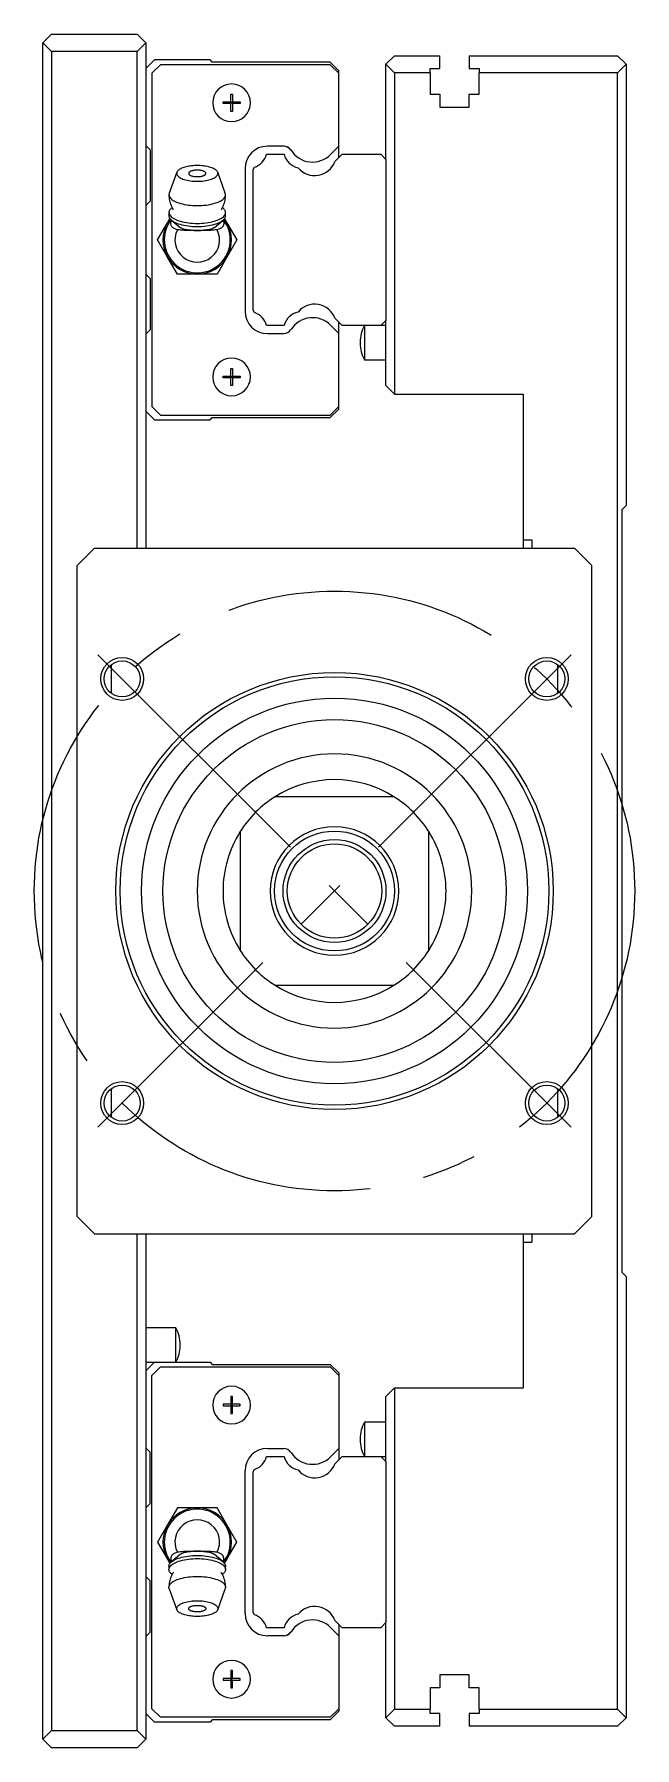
# Model space of a CAD drawing. Extents: x -14 to 1017, y -349 to 120.
# Drawn here: x 947.2 to 1017.2, y -100 to 100 of the extents above; entities that cross this region are included whole.
import ezdxf

# ---------------------------------------------------------------- set-up
doc = ezdxf.new("R2010")
doc.units = 0
doc.linetypes.add('CENTER', pattern=[50.8, 31.75, -6.35, 6.35, -6.35])
doc.layers.get('0').update_dxf_attribs({"linetype": 'CONTINUOUS'})
doc.layers.add('CENTER', color=1, linetype='CENTER')

msp = doc.modelspace()

# ---------------------------------------------------------------- linework, layer by layer
at = {"color": 7, "linetype": 'CONTINUOUS'}
for p, q in [((949.2, 100), (948.2, 99)), ((948.2, 99), (949.2, 98)), ((948.2, -99), (948.2, 99)), ((949.2, 100), (959.2, 100)), ((960.2, 99), (959.2, 100)), ((959.2, 98), (960.2, 99)), ((960.2, 99), (960.2, 40)), ((959.2, 98), (949.2, 98)), ((949.2, 98), (949.2, -98)), ((959.2, 40), (959.2, 98)), ((961.2, 97), (960.2, 96)), ((961.9, 96.45), (960.9, 95.45)), ((967.7, 97), (961.2, 97)), ((981.7, 96.45), (961.9, 96.45)), ((967.95, 96.75), (967.7, 97)), ((981.7, 96.75), (967.95, 96.75)), ((982.7, 95.75), (981.7, 96.75)), ((982.7, 95.45), (981.7, 96.45)), ((988.2, 96.5), (989.2, 97.5)), ((988.2, 85.4), (988.2, 96.5)), ((989.2, 95.5), (988.2, 96.5)), ((989.2, 97.5), (994.5, 97.5)), ((993.35, 96), (994.5, 96)), ((993.35, 95.5), (993.35, 96)), ((994.5, 96), (994.5, 97.5)), ((997.9, 97.5), (1015.2, 97.5)), ((997.9, 97.5), (997.9, 96)), ((997.9, 96), (999.05, 96)), ((999.05, 96), (999.05, 95.5)), ((1015.2, 97.5), (1016.2, 96.5)), ((1016.2, 96.5), (1015.2, 95.5)), ((1016.2, 96.5), (1016.2, 45)), ((960.9, 95.45), (960.9, 56.55)), ((982.7, 95.45), (982.7, 95.75)), ((982.7, 86.92), (982.7, 95.45)), ((989.2, 95.5), (989.2, 58)), ((993.35, 95.5), (989.2, 95.5)), ((993.35, 95.5), (993.35, 93)), ((999.05, 93), (999.05, 95.5)), ((1015.2, 95.5), (999.05, 95.5)), ((1015.2, -95.5), (1015.2, 95.5)), ((969.2, 92.1), (970.1, 92.1)), ((969.2, 91.9), (969.2, 92.1)), ((970.1, 92.1), (970.1, 93)), ((970.1, 93), (970.3, 93)), ((970.1, 92.1), (970.2, 92)), ((970.3, 92.1), (970.2, 92)), ((970.3, 93), (970.3, 92.1)), ((970.3, 92.1), (971.2, 92.1)), ((971.2, 92.1), (971.2, 91.9)), ((993.35, 93), (994.5, 93)), ((994.5, 93), (994.5, 91.5)), ((997.9, 93), (999.05, 93)), ((997.9, 91.5), (997.9, 93)), ((970.1, 91.9), (969.2, 91.9)), ((970.1, 91.9), (970.2, 92)), ((970.1, 91), (970.1, 91.9)), ((970.3, 91), (970.1, 91)), ((970.3, 91.9), (970.2, 92)), ((971.2, 91.9), (970.3, 91.9)), ((970.3, 91.9), (970.3, 91)), ((994.5, 91.5), (997.9, 91.5)), ((960.2, 87), (960.7, 86.5)), ((960.7, 86.5), (960.7, 80.5)), ((976.28, 86.93), (974.37, 86.93)), ((982.7, 86.92), (981.74, 85.95)), ((982.7, 85.6), (982.7, 86.92)), ((963.89, 84.02), (963.85, 83.95)), ((963.95, 84.08), (963.89, 84.02)), ((964.01, 84.14), (963.95, 84.08)), ((964.09, 84.2), (964.01, 84.14)), ((964.18, 84.25), (964.09, 84.2)), ((964.27, 84.31), (964.18, 84.25)), ((964.38, 84.36), (964.27, 84.31)), ((964.5, 84.41), (964.38, 84.36)), ((964.62, 84.45), (964.5, 84.41)), ((964.76, 84.49), (964.62, 84.45)), ((964.9, 84.53), (964.76, 84.49)), ((965.05, 84.57), (964.9, 84.53)), ((965.2, 84.6), (965.05, 84.57)), ((965.36, 84.62), (965.2, 84.6)), ((965.52, 84.64), (965.36, 84.62)), ((965.43, 84.01), (965.38, 83.98)), ((965.49, 84.03), (965.43, 84.01)), ((965.56, 84.05), (965.49, 84.03)), ((965.69, 84.66), (965.52, 84.64)), ((965.63, 84.07), (965.56, 84.05)), ((965.7, 84.09), (965.63, 84.07)), ((965.86, 84.67), (965.69, 84.66)), ((965.78, 84.11), (965.7, 84.09)), ((965.86, 84.12), (965.78, 84.11)), ((966.03, 84.68), (965.86, 84.67)), ((965.94, 84.13), (965.86, 84.12)), ((966.03, 84.14), (965.94, 84.13)), ((966.2, 84.68), (966.03, 84.68)), ((966.11, 84.14), (966.03, 84.14)), ((966.2, 84.14), (966.11, 84.14)), ((966.37, 84.68), (966.2, 84.68)), ((966.29, 84.14), (966.2, 84.14)), ((966.37, 84.14), (966.29, 84.14)), ((966.54, 84.67), (966.37, 84.68)), ((966.46, 84.13), (966.37, 84.14)), ((966.54, 84.12), (966.46, 84.13)), ((966.71, 84.66), (966.54, 84.67)), ((966.62, 84.11), (966.54, 84.12)), ((966.7, 84.09), (966.62, 84.11)), ((966.77, 84.07), (966.7, 84.09)), ((966.88, 84.64), (966.71, 84.66)), ((966.84, 84.05), (966.77, 84.07)), ((966.91, 84.03), (966.84, 84.05)), ((967.04, 84.62), (966.88, 84.64)), ((966.97, 84.01), (966.91, 84.03)), ((967.02, 83.98), (966.97, 84.01)), ((967.2, 84.6), (967.04, 84.62)), ((967.35, 84.57), (967.2, 84.6)), ((967.5, 84.53), (967.35, 84.57)), ((967.64, 84.49), (967.5, 84.53)), ((967.78, 84.45), (967.64, 84.49)), ((967.9, 84.41), (967.78, 84.45)), ((968.02, 84.36), (967.9, 84.41)), ((968.13, 84.31), (968.02, 84.36)), ((968.22, 84.25), (968.13, 84.31)), ((968.31, 84.2), (968.22, 84.25)), ((968.39, 84.14), (968.31, 84.2)), ((968.45, 84.08), (968.39, 84.14)), ((968.51, 84.02), (968.45, 84.08)), ((968.55, 83.95), (968.51, 84.02)), ((971.77, 84.33), (971.77, 67.67)), ((972.7, 84.2), (972.86, 84.48)), ((972.7, 67.8), (972.7, 84.2)), ((974.26, 86), (976.34, 86)), ((982.25, 85.15), (982.7, 85.6)), ((982.7, 85.6), (983.1, 86)), ((983.1, 86), (987.6, 86)), ((987.6, 86), (988.2, 85.4)), ((988.2, 85.4), (988.2, 66.6)), ((963.82, 83.89), (962.93, 81.44)), ((963.82, 83.89), (963.8, 83.81)), ((963.8, 83.81), (963.8, 83.73)), ((963.8, 83.73), (963.82, 83.65)), ((963.85, 83.95), (963.82, 83.89)), ((963.82, 83.65), (963.85, 83.58)), ((963.85, 83.58), (963.9, 83.5)), ((963.9, 83.5), (963.97, 83.42)), ((963.97, 83.42), (964.05, 83.35)), ((964.05, 83.35), (964.15, 83.28)), ((964.15, 83.28), (964.26, 83.22)), ((964.26, 83.22), (964.39, 83.16)), ((964.39, 83.16), (964.53, 83.1)), ((964.53, 83.1), (964.68, 83.05)), ((964.68, 83.05), (964.85, 83)), ((964.85, 83), (965.02, 82.96)), ((965.02, 82.96), (965.21, 82.92)), ((965.22, 83.83), (965.2, 83.79)), ((965.2, 83.79), (965.2, 83.76)), ((965.2, 83.76), (965.2, 83.73)), ((965.2, 83.73), (965.22, 83.69)), ((965.21, 82.92), (965.4, 82.9)), ((965.23, 83.86), (965.22, 83.83)), ((965.22, 83.69), (965.23, 83.66)), ((965.26, 83.89), (965.23, 83.86)), ((965.23, 83.66), (965.26, 83.63)), ((965.29, 83.92), (965.26, 83.89)), ((965.26, 83.63), (965.29, 83.6)), ((965.33, 83.95), (965.29, 83.92)), ((965.29, 83.6), (965.33, 83.57)), ((965.38, 83.98), (965.33, 83.95)), ((965.33, 83.57), (965.38, 83.54)), ((965.38, 83.54), (965.43, 83.51)), ((965.4, 82.9), (965.59, 82.87)), ((965.43, 83.51), (965.49, 83.49)), ((965.49, 83.49), (965.56, 83.47)), ((965.56, 83.47), (965.63, 83.45)), ((965.59, 82.87), (965.79, 82.86)), ((965.63, 83.45), (965.7, 83.43)), ((965.7, 83.43), (965.78, 83.41)), ((965.78, 83.41), (965.86, 83.4)), ((965.79, 82.86), (966, 82.85)), ((965.86, 83.4), (965.94, 83.39)), ((965.94, 83.39), (966.03, 83.38)), ((966, 82.85), (966.2, 82.84)), ((966.03, 83.38), (966.11, 83.38)), ((966.11, 83.38), (966.2, 83.38)), ((966.2, 83.38), (966.29, 83.38)), ((966.2, 82.84), (966.4, 82.85)), ((966.29, 83.38), (966.37, 83.38)), ((966.37, 83.38), (966.46, 83.39)), ((966.4, 82.85), (966.61, 82.86)), ((966.46, 83.39), (966.54, 83.4)), ((966.54, 83.4), (966.62, 83.41)), ((966.61, 82.86), (966.81, 82.87)), ((966.62, 83.41), (966.7, 83.43)), ((966.7, 83.43), (966.77, 83.45)), ((966.77, 83.45), (966.84, 83.47)), ((966.81, 82.87), (967, 82.9)), ((966.84, 83.47), (966.91, 83.49)), ((966.91, 83.49), (966.97, 83.51)), ((966.97, 83.51), (967.02, 83.54)), ((967, 82.9), (967.19, 82.92)), ((967.07, 83.95), (967.02, 83.98)), ((967.02, 83.54), (967.07, 83.57)), ((967.11, 83.92), (967.07, 83.95)), ((967.07, 83.57), (967.11, 83.6)), ((967.14, 83.89), (967.11, 83.92)), ((967.11, 83.6), (967.14, 83.63)), ((967.17, 83.86), (967.14, 83.89)), ((967.14, 83.63), (967.17, 83.66)), ((967.18, 83.83), (967.17, 83.86)), ((967.17, 83.66), (967.18, 83.69)), ((967.2, 83.79), (967.18, 83.83)), ((967.18, 83.69), (967.2, 83.73)), ((967.19, 82.92), (967.38, 82.96)), ((967.2, 83.76), (967.2, 83.79)), ((967.2, 83.73), (967.2, 83.76)), ((967.38, 82.96), (967.55, 83)), ((967.55, 83), (967.72, 83.05)), ((967.72, 83.05), (967.87, 83.1)), ((967.87, 83.1), (968.01, 83.16)), ((968.01, 83.16), (968.14, 83.22)), ((968.14, 83.22), (968.25, 83.28)), ((968.25, 83.28), (968.35, 83.35)), ((968.35, 83.35), (968.43, 83.42)), ((968.43, 83.42), (968.5, 83.5)), ((968.5, 83.5), (968.55, 83.58)), ((968.58, 83.89), (968.55, 83.95)), ((968.55, 83.58), (968.58, 83.65)), ((968.6, 83.81), (968.58, 83.89)), ((969.47, 81.44), (968.58, 83.89)), ((968.58, 83.65), (968.6, 83.73)), ((968.6, 83.73), (968.6, 83.81)), ((960.7, 80.5), (960.2, 80)), ((962.93, 81.44), (962.9, 81.27)), ((962.9, 81.27), (962.91, 81.17)), ((962.9, 81.27), (962.9, 81.26)), ((962.9, 81.26), (962.9, 81.09)), ((962.9, 81.09), (962.92, 80.93)), ((962.91, 81.17), (962.94, 81.07)), ((962.92, 80.93), (962.94, 80.77)), ((962.94, 81.07), (962.99, 80.97)), ((962.94, 80.77), (962.97, 80.61)), ((962.97, 80.61), (963, 80.45)), ((962.99, 80.97), (963.06, 80.88)), ((963, 80.45), (963.05, 80.3)), ((963.05, 80.3), (963.1, 80.14)), ((963.06, 80.88), (963.15, 80.78)), ((963.1, 80.14), (963.15, 80)), ((963.15, 80.78), (963.26, 80.69)), ((963.26, 80.69), (963.39, 80.61)), ((963.39, 80.61), (963.53, 80.52)), ((963.53, 80.52), (963.69, 80.45)), ((963.69, 80.45), (963.87, 80.37)), ((963.87, 80.37), (964.06, 80.31)), ((964.06, 80.31), (964.26, 80.24)), ((964.26, 80.24), (964.48, 80.19)), ((964.48, 80.19), (964.7, 80.14)), ((964.7, 80.14), (964.94, 80.1)), ((964.94, 80.1), (965.18, 80.07)), ((965.18, 80.07), (965.43, 80.04)), ((965.43, 80.04), (965.68, 80.02)), ((965.68, 80.02), (965.94, 80.01)), ((965.94, 80.01), (966.2, 80)), ((966.2, 80), (966.46, 80.01)), ((966.46, 80.01), (966.72, 80.02)), ((966.72, 80.02), (966.97, 80.04)), ((966.97, 80.04), (967.22, 80.07)), ((967.22, 80.07), (967.46, 80.1)), ((967.46, 80.1), (967.7, 80.14)), ((967.7, 80.14), (967.92, 80.19)), ((967.92, 80.19), (968.14, 80.24)), ((968.14, 80.24), (968.34, 80.31)), ((968.34, 80.31), (968.53, 80.37)), ((968.53, 80.37), (968.71, 80.45)), ((968.71, 80.45), (968.87, 80.52)), ((968.87, 80.52), (969.01, 80.61)), ((969.01, 80.61), (969.14, 80.69)), ((969.14, 80.69), (969.25, 80.78)), ((969.18, 79.85), (969.25, 80.01)), ((969.25, 80.78), (969.34, 80.88)), ((969.25, 80.01), (969.31, 80.17)), ((969.31, 80.17), (969.36, 80.33)), ((969.34, 80.88), (969.41, 80.97)), ((969.36, 80.33), (969.41, 80.49)), ((969.41, 80.97), (969.46, 81.07)), ((969.41, 80.49), (969.44, 80.65)), ((969.44, 80.65), (969.47, 80.82)), ((969.46, 81.07), (969.49, 81.17)), ((969.5, 81.27), (969.47, 81.44)), ((969.47, 80.82), (969.49, 80.98)), ((969.49, 81.17), (969.5, 81.27)), ((969.49, 80.98), (969.5, 81.15)), ((969.5, 81.15), (969.5, 81.27)), ((962.74, 78), (963.02, 78.49)), ((962.92, 79.33), (962.9, 79.26)), ((962.9, 79.26), (962.9, 79.19)), ((962.9, 79.19), (962.91, 79.09)), ((962.9, 79.19), (962.9, 78.82)), ((962.9, 78.82), (962.9, 78.75)), ((962.9, 78.75), (962.92, 78.69)), ((962.91, 79.09), (962.94, 78.99)), ((962.94, 79.39), (962.92, 79.33)), ((962.92, 78.69), (962.94, 78.62)), ((962.97, 79.46), (962.94, 79.39)), ((962.94, 78.99), (962.99, 78.9)), ((962.94, 78.62), (962.97, 78.55)), ((963.02, 79.52), (962.97, 79.46)), ((962.97, 78.55), (963.02, 78.49)), ((962.99, 78.9), (963.06, 78.8)), ((963.07, 79.59), (963.02, 79.52)), ((963.02, 78.49), (963.07, 78.42)), ((963.06, 78.8), (963.15, 78.71)), ((963.13, 79.65), (963.07, 79.59)), ((963.07, 78.42), (963.13, 78.36)), ((963.11, 77.98), (963.12, 78.05)), ((963.12, 78.05), (963.14, 78.12)), ((963.2, 79.71), (963.13, 79.65)), ((963.13, 78.36), (963.2, 78.3)), ((963.14, 78.12), (963.16, 78.2)), ((963.15, 80), (963.22, 79.85)), ((963.15, 78.71), (963.26, 78.62)), ((963.16, 78.2), (963.19, 78.27)), ((963.19, 78.27), (963.19, 78.28)), ((963.26, 79.77), (963.2, 79.71)), ((963.2, 78.3), (963.32, 78.21)), ((963.2, 78.3), (964.19, 77.46)), ((963.22, 79.85), (963.29, 79.71)), ((963.26, 78.62), (963.39, 78.53)), ((963.29, 79.71), (963.37, 79.57)), ((963.32, 78.21), (963.46, 78.12)), ((963.37, 79.57), (963.4, 79.51)), ((963.39, 78.53), (963.53, 78.45)), ((963.46, 78.12), (963.62, 78.03)), ((963.53, 78.45), (963.69, 78.37)), ((963.62, 78.03), (963.79, 77.96)), ((963.69, 78.37), (963.87, 78.3)), ((963.87, 78.3), (964.06, 78.23)), ((964.06, 78.23), (964.26, 78.17)), ((964.26, 78.17), (964.48, 78.11)), ((964.48, 78.11), (964.7, 78.07)), ((964.7, 78.07), (964.94, 78.02)), ((964.94, 78.02), (965.18, 77.99)), ((967.22, 77.99), (967.46, 78.02)), ((967.46, 78.02), (967.7, 78.07)), ((967.7, 78.07), (967.92, 78.11)), ((967.92, 78.11), (968.14, 78.17)), ((968.14, 78.17), (968.34, 78.23)), ((968.21, 77.46), (969.2, 78.3)), ((968.34, 78.23), (968.53, 78.3)), ((968.53, 78.3), (968.71, 78.37)), ((968.61, 77.96), (968.78, 78.03)), ((968.71, 78.37), (968.87, 78.45)), ((968.78, 78.03), (968.94, 78.12)), ((968.87, 78.45), (969.01, 78.53)), ((968.94, 78.12), (969.08, 78.21)), ((969, 79.52), (969.02, 79.55)), ((969.01, 78.53), (969.14, 78.62)), ((969.02, 79.55), (969.1, 79.7)), ((969.08, 78.21), (969.2, 78.3)), ((969.1, 79.7), (969.18, 79.85)), ((969.2, 79.71), (969.14, 79.77)), ((969.14, 78.62), (969.25, 78.71)), ((969.27, 79.65), (969.2, 79.71)), ((969.2, 78.3), (969.27, 78.36)), ((969.21, 78.28), (969.21, 78.27)), ((969.21, 78.27), (969.24, 78.2)), ((969.24, 78.2), (969.26, 78.12)), ((969.25, 78.71), (969.34, 78.8)), ((969.26, 78.12), (969.28, 78.05)), ((969.33, 79.59), (969.27, 79.65)), ((969.27, 78.36), (969.33, 78.42)), ((969.28, 78.05), (969.29, 77.98)), ((969.38, 79.52), (969.33, 79.59)), ((969.33, 78.42), (969.38, 78.49)), ((969.34, 78.8), (969.41, 78.9)), ((969.43, 79.46), (969.38, 79.52)), ((969.38, 78.49), (969.43, 78.55)), ((969.38, 78.49), (969.66, 78)), ((969.41, 78.9), (969.46, 78.99)), ((969.46, 79.39), (969.43, 79.46)), ((969.43, 78.55), (969.46, 78.62)), ((969.48, 79.33), (969.46, 79.39)), ((969.46, 78.99), (969.49, 79.09)), ((969.46, 78.62), (969.48, 78.69)), ((969.5, 79.26), (969.48, 79.33)), ((969.48, 78.69), (969.5, 78.75)), ((969.49, 79.09), (969.5, 79.19)), ((969.5, 79.19), (969.5, 79.26)), ((969.5, 78.82), (969.5, 79.19)), ((969.5, 78.75), (969.5, 78.82)), ((961.58, 76), (962.74, 78)), ((963.11, 77.91), (963.11, 77.98)), ((963.12, 77.84), (963.11, 77.91)), ((963.13, 77.78), (963.12, 77.84)), ((963.14, 77.72), (963.13, 77.78)), ((963.17, 77.66), (963.14, 77.72)), ((963.2, 77.61), (963.17, 77.66)), ((963.23, 77.55), (963.2, 77.61)), ((963.28, 77.5), (963.23, 77.55)), ((963.32, 77.46), (963.28, 77.5)), ((963.38, 77.41), (963.32, 77.46)), ((963.44, 77.36), (963.38, 77.41)), ((963.52, 77.32), (963.44, 77.36)), ((963.6, 77.28), (963.52, 77.32)), ((963.69, 77.24), (963.6, 77.28)), ((963.79, 77.21), (963.69, 77.24)), ((963.79, 77.96), (963.99, 77.88)), ((963.88, 77.18), (963.79, 77.21)), ((964.04, 77.16), (963.88, 77.18)), ((963.99, 77.88), (964.19, 77.82)), ((964.2, 77.15), (964.04, 77.16)), ((964.19, 77.82), (964.41, 77.76)), ((964.2, 77.46), (964.19, 77.46)), ((964.24, 77.42), (964.2, 77.46)), ((964.35, 77.13), (964.2, 77.15)), ((964.3, 77.39), (964.24, 77.42)), ((964.36, 77.35), (964.3, 77.39)), ((964.51, 77.12), (964.35, 77.13)), ((964.42, 77.32), (964.36, 77.35)), ((964.41, 77.76), (964.65, 77.71)), ((964.48, 77.3), (964.42, 77.32)), ((964.56, 77.27), (964.48, 77.3)), ((964.68, 77.11), (964.51, 77.12)), ((964.63, 77.25), (964.56, 77.27)), ((964.71, 77.23), (964.63, 77.25)), ((964.65, 77.71), (964.89, 77.66)), ((964.84, 77.1), (964.68, 77.11)), ((964.79, 77.21), (964.71, 77.23)), ((964.88, 77.19), (964.79, 77.21)), ((964.99, 77.09), (964.84, 77.1)), ((964.95, 77.18), (964.88, 77.19)), ((964.89, 77.66), (965.14, 77.63)), ((965.03, 77.16), (964.95, 77.18)), ((965.17, 77.09), (964.99, 77.09)), ((965.11, 77.15), (965.03, 77.16)), ((965.19, 77.14), (965.11, 77.15)), ((965.14, 77.63), (965.4, 77.6)), ((965.35, 77.08), (965.17, 77.09)), ((965.18, 77.99), (965.43, 77.96)), ((965.28, 77.13), (965.19, 77.14)), ((965.36, 77.13), (965.28, 77.13)), ((965.51, 77.08), (965.35, 77.08)), ((965.45, 77.12), (965.36, 77.13)), ((965.4, 77.6), (965.66, 77.58)), ((965.43, 77.96), (965.68, 77.94)), ((965.54, 77.11), (965.45, 77.12)), ((965.68, 77.08), (965.51, 77.08)), ((965.63, 77.11), (965.54, 77.11)), ((965.73, 77.1), (965.63, 77.11)), ((965.66, 77.58), (965.93, 77.56)), ((965.68, 77.94), (965.94, 77.93)), ((965.85, 77.07), (965.68, 77.08)), ((965.81, 77.1), (965.73, 77.1)), ((965.88, 77.1), (965.81, 77.1)), ((966.03, 77.07), (965.85, 77.07)), ((965.96, 77.1), (965.88, 77.1)), ((965.93, 77.56), (966.2, 77.56)), ((965.94, 77.93), (966.2, 77.93)), ((966.04, 77.09), (965.96, 77.1)), ((966.2, 77.07), (966.03, 77.07)), ((966.12, 77.09), (966.04, 77.09)), ((966.2, 77.09), (966.12, 77.09)), ((966.2, 77.93), (966.46, 77.93)), ((966.2, 77.56), (966.47, 77.56)), ((966.28, 77.09), (966.2, 77.09)), ((966.4, 77.07), (966.2, 77.07)), ((966.36, 77.09), (966.28, 77.09)), ((966.44, 77.1), (966.36, 77.09)), ((966.6, 77.07), (966.4, 77.07)), ((966.52, 77.1), (966.44, 77.1)), ((966.46, 77.93), (966.72, 77.94)), ((966.47, 77.56), (966.74, 77.58)), ((966.59, 77.1), (966.52, 77.1)), ((966.67, 77.1), (966.59, 77.1)), ((966.81, 77.08), (966.6, 77.07)), ((966.77, 77.11), (966.67, 77.1)), ((966.72, 77.94), (966.97, 77.96)), ((966.74, 77.58), (967, 77.6)), ((966.86, 77.11), (966.77, 77.11)), ((967, 77.08), (966.81, 77.08)), ((966.95, 77.12), (966.86, 77.11)), ((967.04, 77.13), (966.95, 77.12)), ((966.97, 77.96), (967.22, 77.99)), ((967, 77.6), (967.26, 77.63)), ((967.2, 77.09), (967, 77.08)), ((967.12, 77.13), (967.04, 77.13)), ((967.21, 77.14), (967.12, 77.13)), ((967.41, 77.09), (967.2, 77.09)), ((967.29, 77.15), (967.21, 77.14)), ((967.26, 77.63), (967.51, 77.66)), ((967.37, 77.16), (967.29, 77.15)), ((967.45, 77.18), (967.37, 77.16)), ((967.59, 77.1), (967.41, 77.09)), ((967.52, 77.19), (967.45, 77.18)), ((967.51, 77.66), (967.75, 77.71)), ((967.61, 77.21), (967.52, 77.19)), ((967.78, 77.11), (967.59, 77.1)), ((967.69, 77.23), (967.61, 77.21)), ((967.77, 77.25), (967.69, 77.23)), ((967.75, 77.71), (967.99, 77.76)), ((967.84, 77.27), (967.77, 77.25)), ((967.98, 77.13), (967.78, 77.11)), ((967.92, 77.3), (967.84, 77.27)), ((967.98, 77.32), (967.92, 77.3)), ((968.04, 77.35), (967.98, 77.32)), ((968.15, 77.14), (967.98, 77.13)), ((967.99, 77.76), (968.21, 77.82)), ((968.1, 77.39), (968.04, 77.35)), ((968.16, 77.42), (968.1, 77.39)), ((968.33, 77.16), (968.15, 77.14)), ((968.2, 77.46), (968.16, 77.42)), ((968.21, 77.46), (968.2, 77.46)), ((968.21, 77.82), (968.41, 77.88)), ((968.52, 77.18), (968.33, 77.16)), ((968.41, 77.88), (968.61, 77.96)), ((968.61, 77.21), (968.52, 77.18)), ((968.71, 77.24), (968.61, 77.21)), ((968.8, 77.28), (968.71, 77.24)), ((968.88, 77.32), (968.8, 77.28)), ((968.95, 77.36), (968.88, 77.32)), ((969.02, 77.41), (968.95, 77.36)), ((969.08, 77.46), (969.02, 77.41)), ((969.12, 77.5), (969.08, 77.46)), ((969.17, 77.55), (969.12, 77.5)), ((969.2, 77.61), (969.17, 77.55)), ((969.23, 77.66), (969.2, 77.61)), ((969.26, 77.72), (969.23, 77.66)), ((969.27, 77.78), (969.26, 77.72)), ((969.28, 77.84), (969.27, 77.78)), ((969.29, 77.91), (969.28, 77.84)), ((969.29, 77.98), (969.29, 77.91)), ((969.66, 78), (970.82, 76)), ((962.74, 74), (961.58, 76)), ((970.82, 76), (969.66, 74)), ((963.89, 72), (962.74, 74)), ((969.66, 74), (968.51, 72)), ((960.2, 72), (960.7, 71.5)), ((960.7, 71.5), (960.7, 65.5)), ((966.2, 72), (963.89, 72)), ((968.51, 72), (966.2, 72)), ((972.86, 67.52), (972.7, 67.8)), ((976.34, 66), (974.26, 66)), ((981.74, 66.05), (982.7, 65.08)), ((983.1, 66), (982.25, 66.85)), ((982.7, 65.08), (982.7, 66.4)), ((987.6, 66), (983.1, 66)), ((985.7, 66), (985.7, 62)), ((988.2, 66.6), (987.6, 66)), ((988.2, 66), (987.6, 66)), ((988.2, 59), (988.2, 66.6)), ((960.7, 65.5), (960.2, 65)), ((974.37, 65.07), (976.28, 65.07)), ((982.7, 56.55), (982.7, 65.08)), ((985.2, 64.06), (985.2, 63.94)), ((985.7, 62), (988.2, 62)), ((969.2, 59.9), (969.2, 60.1)), ((969.2, 60.1), (970.1, 60.1)), ((970.1, 60.1), (970.1, 61)), ((970.1, 61), (970.3, 61)), ((970.1, 60.1), (970.2, 60)), ((970.3, 60.1), (970.2, 60)), ((970.3, 61), (970.3, 60.1)), ((970.3, 60.1), (971.2, 60.1)), ((971.2, 60.1), (971.2, 59.9)), ((970.1, 59.9), (969.2, 59.9)), ((970.1, 59.9), (970.2, 60)), ((970.1, 59), (970.1, 59.9)), ((970.3, 59), (970.1, 59)), ((970.3, 59.9), (970.2, 60)), ((971.2, 59.9), (970.3, 59.9)), ((970.3, 59.9), (970.3, 59)), ((988.2, 59), (989.2, 58)), ((989.2, 58), (1004.2, 58)), ((1004.2, 58), (1004.2, 41)), ((960.9, 56.55), (961.9, 55.55)), ((981.7, 55.55), (982.7, 56.55)), ((981.7, 55.25), (982.7, 56.25)), ((982.7, 56.25), (982.7, 56.55)), ((960.2, 56), (961.2, 55)), ((961.2, 55), (967.7, 55)), ((961.9, 55.55), (981.7, 55.55)), ((967.7, 55), (967.95, 55.25)), ((967.95, 55.25), (981.7, 55.25)), ((1015.7, 44.5), (1016.2, 45)), ((1015.7, 44.5), (1015.7, -44.5)), ((1004.2, 41), (1004.2, 40)), ((1004.2, 41), (1005.2, 41)), ((1005.2, 41), (1005.2, 40)), ((954.2, 40), (952.2, 38)), ((954.2, 40), (1010.2, 40)), ((1012.2, 38), (1010.2, 40)), ((952.2, -38), (952.2, 38)), ((1012.2, -38), (1012.2, 38)), ((956.2, 23.06), (956.2, 26.44)), ((1008.2, 26.44), (1008.2, 23.06)), ((989.13, 11), (975.27, 11)), ((971.2, 6.93), (971.2, -6.93)), ((993.2, -6.93), (993.2, 6.93)), ((975.27, -11), (989.13, -11)), ((956.2, -26.44), (956.2, -23.06)), ((1008.2, -23.06), (1008.2, -26.44)), ((952.2, -38), (954.2, -40)), ((1010.2, -40), (1012.2, -38)), ((954.2, -40), (1010.2, -40)), ((959.2, -98), (959.2, -40)), ((960.2, -40), (960.2, -99)), ((1004.2, -40), (1004.2, -41)), ((1004.2, -41), (1005.2, -41)), ((1004.2, -41), (1004.2, -58)), ((1005.2, -40), (1005.2, -41)), ((1016.2, -45), (1015.7, -44.5)), ((1016.2, -45), (1016.2, -96.5)), ((963.7, -51), (960.2, -51)), ((963.7, -53), (963.7, -51)), ((963.7, -55), (963.7, -53)), ((964.2, -53.06), (964.2, -52.94)), ((960.2, -55), (961.2, -55)), ((960.2, -56), (961.2, -55)), ((960.9, -56.55), (961.9, -55.55)), ((961.2, -55), (967.7, -55)), ((961.9, -55.55), (981.7, -55.55)), ((967.7, -55), (967.95, -55.25)), ((967.95, -55.25), (981.7, -55.25)), ((981.7, -55.25), (982.7, -56.25)), ((981.7, -55.55), (982.7, -56.55)), ((960.9, -95.45), (960.9, -56.55)), ((982.7, -56.25), (982.7, -56.55)), ((982.7, -56.55), (982.7, -65.08)), ((989.2, -58), (988.2, -59)), ((989.2, -58), (1004.2, -58)), ((989.2, -58), (989.2, -95.5)), ((970.1, -59.9), (969.2, -59.9)), ((969.2, -59.9), (969.2, -60.1)), ((970.1, -59), (970.1, -59.9)), ((970.3, -59), (970.1, -59)), ((970.1, -59.9), (970.2, -60)), ((970.1, -60.1), (970.2, -60)), ((970.3, -59.9), (970.2, -60)), ((970.3, -60.1), (970.2, -60)), ((970.3, -59.9), (970.3, -59)), ((971.2, -59.9), (970.3, -59.9)), ((971.2, -60.1), (971.2, -59.9)), ((988.2, -66.6), (988.2, -59)), ((969.2, -60.1), (970.1, -60.1)), ((970.1, -60.1), (970.1, -61)), ((970.1, -61), (970.3, -61)), ((970.3, -60.1), (971.2, -60.1)), ((970.3, -61), (970.3, -60.1)), ((988.2, -62), (985.7, -62)), ((985.7, -62), (985.7, -66)), ((985.2, -63.94), (985.2, -64.06)), ((960.7, -65.5), (960.2, -65)), ((960.7, -71.5), (960.7, -65.5)), ((974.26, -66), (976.34, -66)), ((974.37, -65.07), (976.28, -65.07)), ((981.74, -66.05), (982.7, -65.08)), ((982.7, -65.08), (982.7, -66.4)), ((982.7, -66.4), (983.1, -66)), ((983.1, -66), (987.6, -66)), ((987.6, -66), (988.2, -66)), ((987.6, -66), (988.2, -66.6)), ((971.77, -84.33), (971.77, -67.67)), ((972.7, -67.8), (972.86, -67.52)), ((972.7, -84.2), (972.7, -67.8)), ((982.25, -66.85), (982.7, -66.4)), ((988.2, -66.6), (988.2, -85.4)), ((960.2, -72), (960.7, -71.5)), ((963.89, -72), (962.74, -74)), ((966.2, -72), (963.89, -72)), ((968.51, -72), (966.2, -72)), ((969.66, -74), (968.51, -72)), ((962.74, -74), (961.58, -76)), ((970.82, -76), (969.66, -74)), ((961.58, -76), (962.74, -78)), ((969.66, -78), (970.82, -76)), ((962.74, -78), (963.02, -78.49)), ((963.12, -77.85), (963.11, -77.91)), ((963.11, -77.91), (963.11, -77.98)), ((963.11, -77.98), (963.12, -78.05)), ((963.13, -77.78), (963.12, -77.85)), ((963.14, -77.72), (963.13, -77.78)), ((963.17, -77.66), (963.14, -77.72)), ((963.2, -77.61), (963.17, -77.66)), ((964.19, -77.46), (963.2, -78.3)), ((963.23, -77.55), (963.2, -77.61)), ((963.27, -77.5), (963.23, -77.55)), ((963.32, -77.46), (963.27, -77.5)), ((963.38, -77.41), (963.32, -77.46)), ((963.44, -77.36), (963.38, -77.41)), ((963.52, -77.32), (963.44, -77.36)), ((963.6, -77.28), (963.52, -77.32)), ((963.69, -77.24), (963.6, -77.28)), ((963.62, -78.03), (963.79, -77.96)), ((963.78, -77.21), (963.69, -77.24)), ((963.88, -77.18), (963.78, -77.21)), ((963.79, -77.96), (963.99, -77.88)), ((964.06, -77.16), (963.88, -77.18)), ((963.99, -77.88), (964.19, -77.82)), ((964.23, -77.14), (964.06, -77.16)), ((964.22, -77.44), (964.19, -77.46)), ((964.19, -77.82), (964.41, -77.76)), ((964.27, -77.4), (964.22, -77.44)), ((964.42, -77.13), (964.23, -77.14)), ((964.31, -77.38), (964.27, -77.4)), ((964.35, -77.36), (964.31, -77.38)), ((964.4, -77.33), (964.35, -77.36)), ((964.45, -77.31), (964.4, -77.33)), ((964.41, -77.76), (964.65, -77.71)), ((964.61, -77.11), (964.42, -77.13)), ((964.5, -77.29), (964.45, -77.31)), ((964.56, -77.27), (964.5, -77.29)), ((964.58, -77.26), (964.56, -77.27)), ((964.62, -77.25), (964.58, -77.26)), ((964.8, -77.1), (964.61, -77.11)), ((964.65, -77.24), (964.62, -77.25)), ((964.69, -77.23), (964.65, -77.24)), ((964.65, -77.71), (964.89, -77.66)), ((964.73, -77.22), (964.69, -77.23)), ((964.77, -77.21), (964.73, -77.22)), ((964.82, -77.2), (964.77, -77.21)), ((964.99, -77.09), (964.8, -77.1)), ((964.88, -77.19), (964.82, -77.2)), ((964.96, -77.17), (964.88, -77.19)), ((964.89, -77.66), (965.14, -77.63)), ((964.94, -78.02), (965.18, -77.99)), ((965.04, -77.16), (964.96, -77.17)), ((965.19, -77.09), (964.99, -77.09)), ((965.11, -77.15), (965.04, -77.16)), ((965.17, -77.14), (965.11, -77.15)), ((965.14, -77.63), (965.4, -77.6)), ((965.23, -77.14), (965.17, -77.14)), ((965.18, -77.99), (965.43, -77.96)), ((965.39, -77.08), (965.19, -77.09)), ((965.28, -77.13), (965.23, -77.14)), ((965.35, -77.13), (965.28, -77.13)), ((965.43, -77.12), (965.35, -77.13)), ((965.59, -77.08), (965.39, -77.08)), ((965.4, -77.6), (965.66, -77.58)), ((965.51, -77.11), (965.43, -77.12)), ((965.43, -77.96), (965.68, -77.94)), ((965.58, -77.11), (965.51, -77.11)), ((965.66, -77.11), (965.58, -77.11)), ((965.79, -77.07), (965.59, -77.08)), ((965.73, -77.1), (965.66, -77.11)), ((965.66, -77.58), (965.93, -77.56)), ((965.68, -77.94), (965.94, -77.93)), ((965.81, -77.1), (965.73, -77.1)), ((966, -77.07), (965.79, -77.07)), ((965.89, -77.1), (965.81, -77.1)), ((965.96, -77.1), (965.89, -77.1)), ((965.93, -77.56), (966.2, -77.56)), ((965.94, -77.93), (966.2, -77.93)), ((966.04, -77.09), (965.96, -77.1)), ((966.2, -77.07), (966, -77.07)), ((966.12, -77.09), (966.04, -77.09)), ((966.2, -77.09), (966.12, -77.09)), ((966.4, -77.07), (966.2, -77.07)), ((966.28, -77.09), (966.2, -77.09)), ((966.2, -77.56), (966.47, -77.56)), ((966.2, -77.93), (966.46, -77.93)), ((966.36, -77.09), (966.28, -77.09)), ((966.44, -77.1), (966.36, -77.09)), ((966.61, -77.07), (966.4, -77.07)), ((966.51, -77.1), (966.44, -77.1)), ((966.46, -77.93), (966.72, -77.94)), ((966.47, -77.56), (966.74, -77.58)), ((966.59, -77.1), (966.51, -77.1)), ((966.67, -77.1), (966.59, -77.1)), ((966.81, -77.08), (966.61, -77.07)), ((966.73, -77.11), (966.67, -77.1)), ((966.72, -77.94), (966.97, -77.96)), ((966.78, -77.11), (966.73, -77.11)), ((966.74, -77.58), (967, -77.6)), ((966.84, -77.11), (966.78, -77.11)), ((967.01, -77.08), (966.81, -77.08)), ((966.89, -77.11), (966.84, -77.11)), ((966.95, -77.12), (966.89, -77.11)), ((967.01, -77.12), (966.95, -77.12)), ((966.97, -77.96), (967.22, -77.99)), ((967, -77.6), (967.26, -77.63)), ((967.21, -77.09), (967.01, -77.08)), ((967.07, -77.13), (967.01, -77.12)), ((967.12, -77.13), (967.07, -77.13)), ((967.17, -77.14), (967.12, -77.13)), ((967.21, -77.14), (967.17, -77.14)), ((967.41, -77.09), (967.21, -77.09)), ((967.27, -77.15), (967.21, -77.14)), ((967.22, -77.99), (967.46, -78.02)), ((967.26, -77.63), (967.51, -77.66)), ((967.32, -77.16), (967.27, -77.15)), ((967.39, -77.17), (967.32, -77.16)), ((967.45, -77.18), (967.39, -77.17)), ((967.6, -77.1), (967.41, -77.09)), ((967.52, -77.19), (967.45, -77.18)), ((967.51, -77.66), (967.75, -77.71)), ((967.61, -77.21), (967.52, -77.19)), ((967.79, -77.11), (967.6, -77.1)), ((967.68, -77.22), (967.61, -77.21)), ((967.74, -77.24), (967.68, -77.22)), ((967.8, -77.26), (967.74, -77.24)), ((967.75, -77.71), (967.99, -77.76)), ((967.98, -77.13), (967.79, -77.11)), ((967.84, -77.27), (967.8, -77.26)), ((967.91, -77.29), (967.84, -77.27)), ((967.97, -77.32), (967.91, -77.29)), ((968.03, -77.34), (967.97, -77.32)), ((968.16, -77.14), (967.98, -77.13)), ((967.99, -77.76), (968.21, -77.82)), ((968.08, -77.37), (968.03, -77.34)), ((968.13, -77.4), (968.08, -77.37)), ((968.17, -77.43), (968.13, -77.4)), ((968.34, -77.16), (968.16, -77.14)), ((968.21, -77.46), (968.17, -77.43)), ((969.2, -78.3), (968.21, -77.46)), ((968.21, -77.82), (968.41, -77.88)), ((968.52, -77.18), (968.34, -77.16)), ((968.41, -77.88), (968.61, -77.96)), ((968.62, -77.21), (968.52, -77.18)), ((968.61, -77.96), (968.78, -78.03)), ((968.71, -77.24), (968.62, -77.21)), ((968.8, -77.28), (968.71, -77.24)), ((968.88, -77.32), (968.8, -77.28)), ((968.96, -77.36), (968.88, -77.32)), ((969.02, -77.41), (968.96, -77.36)), ((969.08, -77.46), (969.02, -77.41)), ((969.12, -77.5), (969.08, -77.46)), ((969.17, -77.55), (969.12, -77.5)), ((969.2, -77.61), (969.17, -77.55)), ((969.23, -77.66), (969.2, -77.61)), ((969.26, -77.72), (969.23, -77.66)), ((969.27, -77.78), (969.26, -77.72)), ((969.28, -77.84), (969.27, -77.78)), ((969.29, -77.91), (969.28, -77.84)), ((969.28, -78.05), (969.29, -77.98)), ((969.29, -77.98), (969.29, -77.91)), ((969.38, -78.49), (969.66, -78)), ((960.7, -80.5), (960.2, -80)), ((962.9, -78.75), (962.92, -78.69)), ((962.9, -78.82), (962.9, -78.75)), ((962.9, -78.82), (962.9, -79.19)), ((962.9, -79.19), (962.91, -79.09)), ((962.9, -79.26), (962.9, -79.19)), ((962.92, -79.33), (962.9, -79.26)), ((962.91, -79.09), (962.94, -78.99)), ((962.92, -78.69), (962.94, -78.62)), ((962.94, -79.39), (962.92, -79.33)), ((962.94, -78.62), (962.97, -78.55)), ((962.94, -78.99), (962.99, -78.9)), ((962.97, -79.46), (962.94, -79.39)), ((962.97, -78.55), (963.02, -78.49)), ((963.02, -79.52), (962.97, -79.46)), ((962.99, -78.9), (963.06, -78.8)), ((963.02, -78.49), (963.07, -78.42)), ((963.07, -79.59), (963.02, -79.52)), ((963.06, -78.8), (963.15, -78.71)), ((963.07, -78.42), (963.13, -78.36)), ((963.13, -79.65), (963.07, -79.59)), ((963.12, -78.05), (963.14, -78.12)), ((963.13, -78.36), (963.2, -78.3)), ((963.2, -79.71), (963.13, -79.65)), ((963.14, -78.12), (963.16, -78.2)), ((963.15, -78.71), (963.26, -78.62)), ((963.22, -79.85), (963.15, -80.01)), ((963.16, -78.2), (963.19, -78.27)), ((963.19, -78.27), (963.2, -78.29)), ((963.2, -78.3), (963.32, -78.21)), ((963.2, -79.71), (963.26, -79.77)), ((963.3, -79.7), (963.22, -79.85)), ((963.26, -78.62), (963.39, -78.53)), ((963.38, -79.55), (963.3, -79.7)), ((963.32, -78.21), (963.46, -78.12)), ((963.4, -79.52), (963.38, -79.55)), ((963.39, -78.53), (963.53, -78.45)), ((963.46, -78.12), (963.62, -78.03)), ((963.53, -78.45), (963.69, -78.37)), ((963.69, -78.37), (963.87, -78.3)), ((963.87, -78.3), (964.06, -78.23)), ((964.06, -78.23), (964.26, -78.17)), ((964.26, -78.17), (964.48, -78.11)), ((964.48, -78.11), (964.7, -78.07)), ((964.7, -78.07), (964.94, -78.02)), ((967.46, -78.02), (967.7, -78.07)), ((967.7, -78.07), (967.92, -78.11)), ((967.92, -78.11), (968.14, -78.17)), ((968.14, -78.17), (968.34, -78.23)), ((968.34, -78.23), (968.53, -78.3)), ((968.53, -78.3), (968.71, -78.37)), ((968.71, -78.37), (968.87, -78.45)), ((968.78, -78.03), (968.94, -78.12)), ((968.87, -78.45), (969.01, -78.53)), ((968.94, -78.12), (969.08, -78.21)), ((969.03, -79.57), (969, -79.51)), ((969.01, -78.53), (969.14, -78.62)), ((969.11, -79.71), (969.03, -79.57)), ((969.08, -78.21), (969.2, -78.3)), ((969.18, -79.85), (969.11, -79.71)), ((969.14, -78.62), (969.25, -78.71)), ((969.14, -79.77), (969.2, -79.71)), ((969.25, -80), (969.18, -79.85)), ((969.2, -78.29), (969.21, -78.27)), ((969.2, -78.3), (969.27, -78.36)), ((969.27, -79.65), (969.2, -79.71)), ((969.21, -78.27), (969.24, -78.2)), ((969.24, -78.2), (969.26, -78.12)), ((969.25, -78.71), (969.34, -78.8)), ((969.3, -80.14), (969.25, -80)), ((969.26, -78.12), (969.28, -78.05)), ((969.27, -78.36), (969.33, -78.42)), ((969.33, -79.59), (969.27, -79.65)), ((969.33, -78.42), (969.38, -78.49)), ((969.38, -79.52), (969.33, -79.59)), ((969.34, -78.8), (969.41, -78.9)), ((969.38, -78.49), (969.43, -78.55)), ((969.43, -79.46), (969.38, -79.52)), ((969.41, -78.9), (969.46, -78.99)), ((969.43, -78.55), (969.46, -78.62)), ((969.46, -79.39), (969.43, -79.46)), ((969.46, -78.62), (969.48, -78.69)), ((969.46, -78.99), (969.49, -79.09)), ((969.48, -79.33), (969.46, -79.39)), ((969.48, -78.69), (969.5, -78.75)), ((969.5, -79.26), (969.48, -79.33)), ((969.49, -79.09), (969.5, -79.19)), ((969.5, -78.75), (969.5, -78.82)), ((969.5, -79.19), (969.5, -78.82)), ((969.5, -79.19), (969.5, -79.26)), ((960.7, -86.5), (960.7, -80.5)), ((962.91, -80.98), (962.9, -81.15)), ((962.9, -81.15), (962.9, -81.27)), ((962.9, -81.27), (962.91, -81.17)), ((962.93, -81.44), (962.9, -81.27)), ((962.93, -80.82), (962.91, -80.98)), ((962.91, -81.17), (962.94, -81.07)), ((962.96, -80.65), (962.93, -80.82)), ((962.93, -81.44), (963.82, -83.89)), ((962.94, -81.07), (962.99, -80.97)), ((962.99, -80.49), (962.96, -80.65)), ((963.04, -80.33), (962.99, -80.49)), ((962.99, -80.97), (963.06, -80.88)), ((963.09, -80.17), (963.04, -80.33)), ((963.06, -80.88), (963.15, -80.78)), ((963.15, -80.01), (963.09, -80.17)), ((963.15, -80.78), (963.26, -80.69)), ((963.26, -80.69), (963.39, -80.61)), ((963.39, -80.61), (963.53, -80.52)), ((963.53, -80.52), (963.69, -80.45)), ((963.69, -80.45), (963.87, -80.37)), ((963.87, -80.37), (964.06, -80.31)), ((964.06, -80.31), (964.26, -80.24)), ((964.26, -80.24), (964.48, -80.19)), ((964.48, -80.19), (964.7, -80.14)), ((964.7, -80.14), (964.94, -80.1)), ((964.94, -80.1), (965.18, -80.07)), ((965.18, -80.07), (965.43, -80.04)), ((965.43, -80.04), (965.68, -80.02)), ((965.68, -80.02), (965.94, -80.01)), ((965.94, -80.01), (966.2, -80)), ((966.2, -80), (966.46, -80.01)), ((966.46, -80.01), (966.72, -80.02)), ((966.72, -80.02), (966.97, -80.04)), ((966.97, -80.04), (967.22, -80.07)), ((967.22, -80.07), (967.46, -80.1)), ((967.46, -80.1), (967.7, -80.14)), ((967.7, -80.14), (967.92, -80.19)), ((967.92, -80.19), (968.14, -80.24)), ((968.14, -80.24), (968.34, -80.31)), ((968.34, -80.31), (968.53, -80.37)), ((968.53, -80.37), (968.71, -80.45)), ((968.58, -83.89), (969.47, -81.44)), ((968.71, -80.45), (968.87, -80.52)), ((968.87, -80.52), (969.01, -80.61)), ((969.01, -80.61), (969.14, -80.69)), ((969.14, -80.69), (969.25, -80.78)), ((969.25, -80.78), (969.34, -80.88)), ((969.35, -80.3), (969.3, -80.14)), ((969.34, -80.88), (969.41, -80.97)), ((969.4, -80.45), (969.35, -80.3)), ((969.43, -80.61), (969.4, -80.45)), ((969.41, -80.97), (969.46, -81.07)), ((969.46, -80.77), (969.43, -80.61)), ((969.48, -80.93), (969.46, -80.77)), ((969.46, -81.07), (969.49, -81.17)), ((969.5, -81.3), (969.47, -81.44)), ((969.5, -81.09), (969.48, -80.93)), ((969.49, -81.17), (969.5, -81.27)), ((969.5, -81.26), (969.5, -81.09)), ((969.5, -81.27), (969.5, -81.26)), ((969.5, -81.27), (969.5, -81.3)), ((963.8, -83.73), (963.82, -83.65)), ((963.8, -83.81), (963.8, -83.73)), ((963.82, -83.89), (963.8, -83.81)), ((963.82, -83.65), (963.85, -83.58)), ((963.85, -83.95), (963.82, -83.89)), ((963.85, -83.58), (963.9, -83.5)), ((963.89, -84.02), (963.85, -83.95)), ((963.9, -83.5), (963.97, -83.42)), ((963.97, -83.42), (964.05, -83.35)), ((964.05, -83.35), (964.15, -83.28)), ((964.15, -83.28), (964.26, -83.22)), ((964.26, -83.22), (964.39, -83.16)), ((964.39, -83.16), (964.53, -83.1)), ((964.53, -83.1), (964.68, -83.05)), ((964.68, -83.05), (964.85, -83)), ((964.85, -83), (965.02, -82.96)), ((965.02, -82.96), (965.21, -82.92)), ((965.2, -83.73), (965.22, -83.69)), ((965.2, -83.76), (965.2, -83.73)), ((965.2, -83.79), (965.2, -83.76)), ((965.22, -83.83), (965.2, -83.79)), ((965.21, -82.92), (965.4, -82.9)), ((965.22, -83.69), (965.23, -83.66)), ((965.23, -83.86), (965.22, -83.83)), ((965.23, -83.66), (965.26, -83.63)), ((965.26, -83.89), (965.23, -83.86)), ((965.26, -83.63), (965.29, -83.6)), ((965.29, -83.92), (965.26, -83.89)), ((965.29, -83.6), (965.33, -83.57)), ((965.33, -83.95), (965.29, -83.92)), ((965.33, -83.57), (965.38, -83.54)), ((965.38, -83.98), (965.33, -83.95)), ((965.38, -83.54), (965.43, -83.51)), ((965.43, -84.01), (965.38, -83.98)), ((965.4, -82.9), (965.59, -82.87)), ((965.43, -83.51), (965.49, -83.49)), ((965.49, -83.49), (965.56, -83.47)), ((965.56, -83.47), (965.63, -83.45)), ((965.59, -82.87), (965.79, -82.86)), ((965.63, -83.45), (965.7, -83.43)), ((965.7, -83.43), (965.78, -83.41)), ((965.78, -83.41), (965.86, -83.4)), ((965.79, -82.86), (966, -82.85)), ((965.86, -83.4), (965.94, -83.39)), ((965.94, -83.39), (966.03, -83.38)), ((966, -82.85), (966.2, -82.84)), ((966.03, -83.38), (966.11, -83.38)), ((966.11, -83.38), (966.2, -83.38)), ((966.2, -82.84), (966.4, -82.85)), ((966.2, -83.38), (966.29, -83.38)), ((966.29, -83.38), (966.37, -83.38)), ((966.37, -83.38), (966.46, -83.39)), ((966.4, -82.85), (966.61, -82.86)), ((966.46, -83.39), (966.54, -83.4)), ((966.54, -83.4), (966.62, -83.41)), ((966.61, -82.86), (966.81, -82.87)), ((966.62, -83.41), (966.7, -83.43)), ((966.7, -83.43), (966.77, -83.45)), ((966.77, -83.45), (966.84, -83.47)), ((966.81, -82.87), (967, -82.9)), ((966.84, -83.47), (966.91, -83.49)), ((966.91, -83.49), (966.97, -83.51)), ((966.97, -83.51), (967.02, -83.54)), ((967.02, -83.98), (966.97, -84.01)), ((967, -82.9), (967.19, -82.92)), ((967.02, -83.54), (967.07, -83.57)), ((967.07, -83.95), (967.02, -83.98)), ((967.07, -83.57), (967.11, -83.6)), ((967.11, -83.92), (967.07, -83.95)), ((967.11, -83.6), (967.14, -83.63)), ((967.14, -83.89), (967.11, -83.92)), ((967.14, -83.63), (967.17, -83.66)), ((967.17, -83.86), (967.14, -83.89)), ((967.17, -83.66), (967.18, -83.69)), ((967.18, -83.83), (967.17, -83.86)), ((967.18, -83.69), (967.2, -83.73)), ((967.2, -83.79), (967.18, -83.83)), ((967.19, -82.92), (967.38, -82.96)), ((967.2, -83.73), (967.2, -83.76)), ((967.2, -83.76), (967.2, -83.79)), ((967.38, -82.96), (967.55, -83)), ((967.55, -83), (967.72, -83.05)), ((967.72, -83.05), (967.87, -83.1)), ((967.87, -83.1), (968.01, -83.16)), ((968.01, -83.16), (968.14, -83.22)), ((968.14, -83.22), (968.25, -83.28)), ((968.25, -83.28), (968.35, -83.35)), ((968.35, -83.35), (968.43, -83.42)), ((968.43, -83.42), (968.5, -83.5)), ((968.5, -83.5), (968.55, -83.58)), ((968.55, -83.95), (968.51, -84.02)), ((968.55, -83.58), (968.58, -83.65)), ((968.58, -83.89), (968.55, -83.95)), ((968.58, -83.65), (968.6, -83.73)), ((968.6, -83.81), (968.58, -83.89)), ((968.6, -83.73), (968.6, -83.81)), ((963.95, -84.08), (963.89, -84.02)), ((964.01, -84.14), (963.95, -84.08)), ((964.09, -84.2), (964.01, -84.14)), ((964.18, -84.25), (964.09, -84.2)), ((964.27, -84.31), (964.18, -84.25)), ((964.38, -84.36), (964.27, -84.31)), ((964.5, -84.41), (964.38, -84.36)), ((964.62, -84.45), (964.5, -84.41)), ((964.76, -84.49), (964.62, -84.45)), ((964.9, -84.53), (964.76, -84.49)), ((965.05, -84.57), (964.9, -84.53)), ((965.2, -84.6), (965.05, -84.57)), ((965.36, -84.62), (965.2, -84.6)), ((965.52, -84.64), (965.36, -84.62)), ((965.49, -84.03), (965.43, -84.01)), ((965.56, -84.05), (965.49, -84.03)), ((965.69, -84.66), (965.52, -84.64)), ((965.63, -84.07), (965.56, -84.05)), ((965.7, -84.09), (965.63, -84.07)), ((965.86, -84.67), (965.69, -84.66)), ((965.78, -84.11), (965.7, -84.09)), ((965.86, -84.12), (965.78, -84.11)), ((965.94, -84.13), (965.86, -84.12)), ((966.03, -84.68), (965.86, -84.67)), ((966.03, -84.14), (965.94, -84.13)), ((966.11, -84.14), (966.03, -84.14)), ((966.2, -84.68), (966.03, -84.68)), ((966.2, -84.14), (966.11, -84.14)), ((966.29, -84.14), (966.2, -84.14)), ((966.37, -84.68), (966.2, -84.68)), ((966.37, -84.14), (966.29, -84.14)), ((966.46, -84.13), (966.37, -84.14)), ((966.54, -84.67), (966.37, -84.68)), ((966.54, -84.12), (966.46, -84.13)), ((966.62, -84.11), (966.54, -84.12)), ((966.71, -84.66), (966.54, -84.67)), ((966.7, -84.09), (966.62, -84.11)), ((966.77, -84.07), (966.7, -84.09)), ((966.88, -84.64), (966.71, -84.66)), ((966.84, -84.05), (966.77, -84.07)), ((966.91, -84.03), (966.84, -84.05)), ((967.04, -84.62), (966.88, -84.64)), ((966.97, -84.01), (966.91, -84.03)), ((967.2, -84.6), (967.04, -84.62)), ((967.35, -84.57), (967.2, -84.6)), ((967.5, -84.53), (967.35, -84.57)), ((967.64, -84.49), (967.5, -84.53)), ((967.78, -84.45), (967.64, -84.49)), ((967.9, -84.41), (967.78, -84.45)), ((968.02, -84.36), (967.9, -84.41)), ((968.13, -84.31), (968.02, -84.36)), ((968.22, -84.25), (968.13, -84.31)), ((968.31, -84.2), (968.22, -84.25)), ((968.39, -84.14), (968.31, -84.2)), ((968.45, -84.08), (968.39, -84.14)), ((968.51, -84.02), (968.45, -84.08)), ((972.86, -84.48), (972.7, -84.2)), ((976.34, -86), (974.26, -86)), ((982.7, -86.92), (981.74, -85.95)), ((983.1, -86), (982.25, -85.15)), ((982.7, -85.6), (982.7, -86.92)), ((987.6, -86), (983.1, -86)), ((988.2, -85.4), (987.6, -86)), ((988.2, -96.5), (988.2, -85.4)), ((960.2, -87), (960.7, -86.5)), ((976.28, -86.93), (974.37, -86.93)), ((982.7, -86.92), (982.7, -95.45)), ((970.1, -91.9), (969.2, -91.9)), ((969.2, -91.9), (969.2, -92.1)), ((970.1, -91), (970.1, -91.9)), ((970.3, -91), (970.1, -91)), ((970.1, -91.9), (970.2, -92)), ((970.1, -92.1), (970.2, -92)), ((970.3, -91.9), (970.2, -92)), ((970.3, -92.1), (970.2, -92)), ((970.3, -91.9), (970.3, -91)), ((971.2, -91.9), (970.3, -91.9)), ((971.2, -92.1), (971.2, -91.9)), ((994.5, -91.5), (994.5, -93)), ((997.9, -91.5), (994.5, -91.5)), ((997.9, -93), (997.9, -91.5)), ((969.2, -92.1), (970.1, -92.1)), ((970.1, -92.1), (970.1, -93)), ((970.1, -93), (970.3, -93)), ((970.3, -92.1), (971.2, -92.1)), ((970.3, -93), (970.3, -92.1)), ((994.5, -93), (993.35, -93)), ((993.35, -93), (993.35, -95.5)), ((999.05, -93), (997.9, -93)), ((999.05, -95.5), (999.05, -93)), ((961.2, -97), (960.2, -96)), ((961.9, -96.45), (960.9, -95.45)), ((982.7, -95.45), (981.7, -96.45)), ((982.7, -95.75), (981.7, -96.75)), ((982.7, -95.45), (982.7, -95.75)), ((988.2, -96.5), (989.2, -95.5)), ((989.2, -95.5), (993.35, -95.5)), ((993.35, -96), (993.35, -95.5)), ((994.5, -96), (993.35, -96)), ((994.5, -97.5), (994.5, -96)), ((999.05, -96), (997.9, -96)), ((997.9, -96), (997.9, -97.5)), ((999.05, -95.5), (1015.2, -95.5)), ((999.05, -95.5), (999.05, -96)), ((1015.2, -95.5), (1016.2, -96.5)), ((967.7, -97), (961.2, -97)), ((981.7, -96.45), (961.9, -96.45)), ((967.95, -96.75), (967.7, -97)), ((981.7, -96.75), (967.95, -96.75)), ((989.2, -97.5), (988.2, -96.5)), ((994.5, -97.5), (989.2, -97.5)), ((1015.2, -97.5), (997.9, -97.5)), ((1016.2, -96.5), (1015.2, -97.5)), ((949.2, -98), (948.2, -99)), ((948.2, -99), (949.2, -100)), ((949.2, -98), (959.2, -98)), ((960.2, -99), (959.2, -98)), ((959.2, -100), (960.2, -99)), ((959.2, -100), (949.2, -100))]:
    msp.add_line(p, q, dxfattribs=at)
at = {"color": 3, "linetype": 'CONTINUOUS'}
for centre in [(957.45, 24.75), (1006.95, 24.75), (957.45, -24.75), (1006.95, -24.75)]:
    msp.add_circle(centre, 2.5, dxfattribs=at)
at = {"color": 7, "linetype": 'CONTINUOUS'}
for centre, radius in [((957.45, 24.75), 2.1), ((1006.95, 24.75), 2.1), ((982.2, 0), 25.5), ((982.2, 0), 25), ((982.2, 0), 22.5), ((982.2, 0), 20), ((982.2, 0), 7), ((982.2, 0), 6), ((982.2, 0), 5.5), ((957.45, -24.75), 2.1), ((1006.95, -24.75), 2.1)]:
    msp.add_circle(centre, radius, dxfattribs=at)
for centre, radius, start, end in [((970.2, 92), 2.2, 0, 180), ((970.2, 92), 2.2, 180, 0), ((974.37, 84.33), 2.6, 90, 180), ((972.22, 86.48), 2.1, 287.8944, 346.7394), ((976.28, 85.93), 1, 32.3319, 90), ((976.27, 85.9), 1.03, 33.3353, 88.9965), ((978.38, 86.48), 2.1, 193.2606, 258.3703), ((979.64, 88.05), 2.97, 212.3321, 315), ((979.9, 86), 2.5, 219.0557, 340.1637), ((966.2, 76), 3.85, 142.5071, 37.4929), ((966.2, 76), 4, 142.1418, 150), ((966.2, 76), 4, 30, 37.8582), ((966.2, 76), 4, 150, 210), ((966.2, 76), 2.6, 152.9958, 27.0042), ((966.2, 76), 4, 330, 30), ((966.2, 76), 4, 210, 270), ((966.2, 76), 4, 270, 330), ((979.9, 66), 2.5, 19.8363, 140.9443), ((974.37, 67.67), 2.6, 180, 270), ((972.22, 65.52), 2.1, 13.2606, 72.1056), ((978.38, 65.52), 2.1, 101.6297, 166.7394), ((979.64, 63.95), 2.97, 44.9791, 147.6681), ((989.2, 64.06), 4, 151.0305, 180), ((976.28, 66.07), 1, 270, 327.6675), ((970.2, 60), 2.2, 0, 180), ((989.2, 63.94), 4, 180, 208.9695), ((970.2, 60), 2.2, 180, 0), ((982.2, 0), 16, 0, 180), ((982.2, 0), 16, 0, 180), ((982.2, 0), 13, 57.7958, 122.2042), ((982.2, 0), 13, 57.7958, 122.2042), ((982.2, 0), 13, 122.2042, 147.7958), ((982.2, 0), 13, 32.2042, 57.7958), ((982.2, 0), 13, 147.7958, 180), ((982.2, 0), 13, 147.7958, 180), ((982.2, 0), 7.5, 0, 180), ((982.2, 0), 13, 0, 32.2042), ((982.2, 0), 13, 0, 32.2042), ((982.2, 0), 16, 180, 0), ((982.2, 0), 16, 180, 0), ((982.2, 0), 13, 180, 212.2042), ((982.2, 0), 13, 180, 212.2042), ((982.2, 0), 7.5, 180, 0), ((982.2, 0), 13, 327.7958, 0), ((982.2, 0), 13, 327.7958, 0), ((982.2, 0), 13, 212.2042, 237.7958), ((982.2, 0), 13, 302.2042, 327.7958), ((982.2, 0), 13, 237.7958, 302.2042), ((982.2, 0), 13, 237.7958, 302.2042), ((960.2, -52.94), 4, 0, 28.9695), ((960.2, -53.06), 4, 331.0305, 0), ((970.2, -60), 2.2, 0, 180), ((970.2, -60), 2.2, 180, 0), ((989.2, -63.94), 4, 151.0305, 180), ((974.37, -67.67), 2.6, 90, 180), ((972.22, -65.52), 2.1, 287.8944, 346.7394), ((976.28, -66.07), 1, 32.3325, 90), ((979.64, -63.95), 2.97, 212.3319, 315.0209), ((989.2, -64.06), 4, 180, 208.9695), ((978.38, -65.52), 2.1, 193.2606, 258.3703), ((979.9, -66), 2.5, 219.0557, 340.1637), ((966.2, -76), 4, 90, 150), ((966.2, -76), 4, 30, 90), ((966.2, -76), 4, 150, 210), ((966.2, -76), 3.85, 322.5071, 217.4929), ((966.2, -76), 2.6, 332.9958, 207.0042), ((966.2, -76), 4, 330, 30), ((966.2, -76), 4, 210, 217.8582), ((966.2, -76), 4, 322.1418, 330), ((979.9, -86), 2.5, 19.8363, 140.9443), ((974.37, -84.33), 2.6, 180, 270), ((972.22, -86.48), 2.1, 13.2606, 72.1056), ((978.38, -86.48), 2.1, 101.6297, 166.7394), ((979.64, -88.05), 2.97, 45, 147.6679), ((976.28, -85.93), 1, 270, 327.6681), ((976.27, -85.9), 1.03, 271.0035, 326.6647), ((970.2, -92), 2.2, 0, 180), ((970.2, -92), 2.2, 180, 0)]:
    msp.add_arc(centre, radius, start, end, dxfattribs=at)
at = {"layer": 'CENTER', "color": 1, "linetype": 'CENTER'}
for p, q in [((1009.78, 27.58), (954.62, -27.58)), ((954.62, 27.58), (1009.78, -27.58))]:
    msp.add_line(p, q, dxfattribs=at)
msp.add_circle((982.2, 0), 35, dxfattribs=at)

doc.saveas('drawing.dxf')
